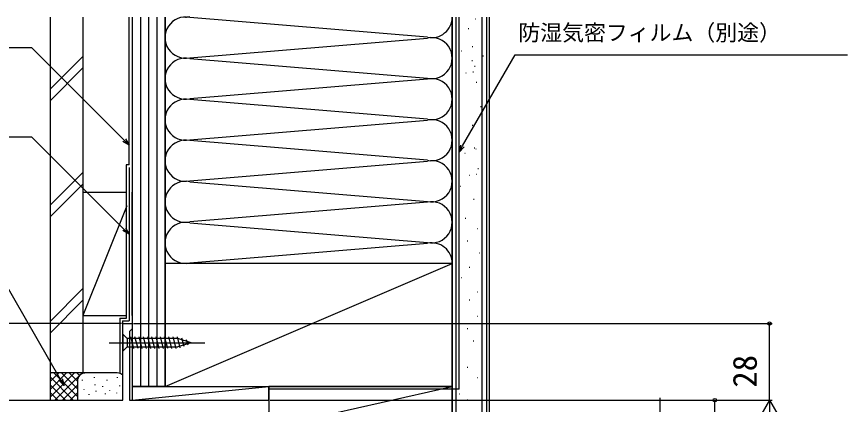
# Model space of a CAD drawing. Units: millimetres, scale not verified. Extents: x -525 to 525, y -783 to 778.
# Drawn here: x -329.2 to -25.5, y 405.8 to 547.5 of the extents above; entities that cross this region are included whole.
import ezdxf
from ezdxf.enums import TextEntityAlignment as Align

# ---------------------------------------------------------------- set-up
doc = ezdxf.new("R2010")
doc.units = ezdxf.units.MM
doc.header["$LTSCALE"] = 4
for name, color, linetype in [('0-2_YKK_11', 7, 'Continuous'), ('0-5_YKK_13', 4, 'Continuous'), ('0-7_YKK_D', 6, 'Continuous'), ('0-9_YSS_K', 3, 'Continuous'), ('0-A_YSS_KE', 3, 'Continuous')]:
    doc.layers.add(name, color=color, linetype=linetype)
doc.styles.add('ＭＳ ゴシック', font='')
doc.styles.get('ＭＳ ゴシック').set_extended_font_data('MS Gothic')

msp = doc.modelspace()

# ---------------------------------------------------------------- linework, layer by layer
at = {"layer": '0-2_YKK_11'}
msp.add_lwpolyline([(-350.999, 407.3), (-290.399, 407.3), (-290.399, 435.3), (-286.999, 435.3), (-286.999, 433.4), (-287.499, 432.9), (-287.999, 432.4), (-287.999, 407.3), (-236.999, 407.3), (-236.999, 403.058), (-237.119, 402.875), (-237.119, 402.325), (-236.999, 402.142), (-236.999, 399.5)], dxfattribs=at)
at = {"layer": '0-5_YKK_13'}
for p, q in [((-290.399, 431.4), (-290.399, 425.2)), ((-290.399, 431.4), (-288.849, 429.85)), ((-295.399, 428.3), (-260.399, 428.3)), ((-270.315, 429.85), (-288.849, 429.85)), ((-288.849, 429.85), (-288.849, 426.75)), ((-286.423, 426.2), (-287.548, 430.4)), ((-284.87, 426.2), (-285.995, 430.4)), ((-283.317, 426.2), (-284.442, 430.4)), ((-281.764, 426.2), (-282.889, 430.4)), ((-280.211, 426.2), (-281.337, 430.4)), ((-278.658, 426.2), (-279.784, 430.4)), ((-277.105, 426.2), (-278.231, 430.4)), ((-275.552, 426.2), (-276.678, 430.4)), ((-273.999, 426.2), (-275.125, 430.4)), ((-272.447, 426.2), (-273.572, 430.4)), ((-270.894, 426.2), (-272.019, 430.4)), ((-269.41, 426.458), (-270.466, 430.4)), ((-265.399, 428.3), (-270.315, 429.85)), ((-265.399, 428.3), (-270.315, 426.75)), ((-267.978, 426.91), (-268.792, 429.946)), ((-266.546, 427.361), (-267.095, 429.411)), ((-290.399, 425.2), (-288.849, 426.75)), ((-288.849, 426.75), (-270.315, 426.75))]:
    msp.add_line(p, q, dxfattribs=at)
at = {"layer": '0-7_YKK_D'}
for p, q in [((-290.899, 435.3), (-372.999, 435.3)), ((-286.499, 435.3), (-52.999, 435.3)), ((-53.999, 407.3), (-53.999, 435.3)), ((-236.499, 407.3), (-52.999, 407.3)), ((-236.499, 407.3), (-72.999, 407.3)), ((-236.499, 407.3), (-52.999, 407.3)), ((-93.999, 379.8), (-93.999, 408.127)), ((-73.999, 377.3), (-73.999, 407.3)), ((-53.999, 407.3), (-59.249, 398.207)), ((-53.999, 407.3), (-48.749, 398.207)), ((-53.999, 407.3), (-53.999, 389.113))]:
    msp.add_line(p, q, dxfattribs=at)
for points in [[(-288.149, 500.544), (-289.952, 502.347), (-323.658, 536.052), (-434.533, 536.052)], [(-167.5, 497.991), (-166.225, 500.199), (-146.999, 533.5), (-25.524, 533.5)], [(-288.149, 467.935), (-289.952, 469.738), (-323.653, 503.439), (-412.954, 503.439)], [(-289.469, 502.83), (-288.149, 500.544), (-290.435, 501.864)], [(-165.634, 499.858), (-167.5, 497.991), (-166.817, 500.541)], [(-311.924, 412.722), (-313.199, 414.93), (-347.001, 473.476), (-433.916, 473.476)], [(-289.469, 470.221), (-288.149, 467.935), (-290.435, 469.255)], [(-312.607, 415.272), (-311.924, 412.722), (-313.791, 414.588)]]:
    msp.add_lwpolyline(points, dxfattribs=at)
for centre in [(-53.999, 435.3), (-73.999, 407.3)]:
    msp.add_circle(centre, 0.637, dxfattribs=at)
at = {"layer": '0-9_YSS_K'}
for p, q in [((-286.999, 547.3), (-286.999, 412.3)), ((-283.999, 547.3), (-283.999, 412.3)), ((-280.999, 547.3), (-280.999, 412.3)), ((-277.999, 547.3), (-277.999, 412.3)), ((-274.999, 547.3), (-274.999, 457.3)), ((-274.999, 412.3), (-274.999, 547.3)), ((-274.999, 457.3), (-274.999, 547.3)), ((-179.031, 539.958), (-265.968, 547.142)), ((-169.999, 457.3), (-169.999, 547.3)), ((-168.499, 397.3), (-168.499, 547.3)), ((-158.999, 397.3), (-158.999, 547.3)), ((-156.499, 547.3), (-156.499, 397.3)), ((-161.664, 546.593), (-161.464, 546.593)), ((-164.148, 543.116), (-163.948, 543.116)), ((-265.968, 532.458), (-179.031, 539.642)), ((-166.645, 534.984), (-166.445, 534.984)), ((-162.644, 536.585), (-162.444, 536.585)), ((-316.999, 520.938), (-304.999, 532.938)), ((-265.968, 532.142), (-179.031, 524.958)), ((-158.805, 533.077), (-158.605, 533.077)), ((-316.999, 516.695), (-304.999, 528.695)), ((-162.807, 531.476), (-162.607, 531.476)), ((-161.843, 529.382), (-161.643, 529.382)), ((-165.045, 526.981), (-164.845, 526.981)), ((-162.401, 527.281), (-162.201, 527.281)), ((-179.031, 524.642), (-265.968, 517.458)), ((-161.206, 523.473), (-161.006, 523.473)), ((-169.999, 521.023), (-169.999, 457.3)), ((-179.031, 509.958), (-265.968, 517.142)), ((-159.606, 514.67), (-159.406, 514.67)), ((-265.968, 502.458), (-179.031, 509.642)), ((-162.665, 507.739), (-162.465, 507.739)), ((-179.031, 494.958), (-265.968, 502.142)), ((-161.919, 499.533), (-161.719, 499.533)), ((-161.416, 499.139), (-161.216, 499.139)), ((-165.418, 497.539), (-165.218, 497.539)), ((-265.968, 487.458), (-179.031, 494.642)), ((-316.999, 478.511), (-304.999, 490.511)), ((-163.817, 489.535), (-163.617, 489.535)), ((-161.173, 489.835), (-160.973, 489.835)), ((-160.616, 491.936), (-160.416, 491.936)), ((-316.999, 474.269), (-304.999, 486.269)), ((-265.968, 487.142), (-179.031, 479.958)), ((-304.999, 483.3), (-288.999, 483.3)), ((-304.999, 483.3), (-304.999, 438.3)), ((-286.999, 438.3), (-286.999, 483.3)), ((-167.018, 485.534), (-166.818, 485.534)), ((-162.216, 480.732), (-162.016, 480.732)), ((-288.999, 478.3), (-304.999, 438.3)), ((-179.031, 479.642), (-265.968, 472.458)), ((-265.968, 472.142), (-179.031, 464.958)), ((-165.276, 473.801), (-165.076, 473.801)), ((-160.8, 470.071), (-160.6, 470.071)), ((-164.53, 465.595), (-164.33, 465.595)), ((-265.968, 457.458), (-179.031, 464.642)), ((-160.054, 461.119), (-159.854, 461.119)), ((-274.999, 412.3), (-169.999, 457.3)), ((-163.784, 455.897), (-163.584, 455.897)), ((-166.768, 452.168), (-166.568, 452.168)), ((-304.999, 448.085), (-316.999, 436.085)), ((-160.8, 446.946), (-160.6, 446.946)), ((-316.999, 431.842), (-304.999, 443.842)), ((-163.784, 443.962), (-163.584, 443.962)), ((-167.514, 440.978), (-167.314, 440.978)), ((-304.999, 438.3), (-288.999, 438.3)), ((-160.8, 437.994), (-160.6, 437.994)), ((-164.53, 433.518), (-164.33, 433.518)), ((-162.292, 429.042), (-162.092, 429.042)), ((-167.514, 424.566), (-167.314, 424.566)), ((-164.53, 419.344), (-164.33, 419.344)), ((-303.999, 417.3), (-316.999, 417.3)), ((-316.999, 417.3), (-316.999, 407.3)), ((-316.999, 408.442), (-308.141, 417.3)), ((-316.999, 411.271), (-310.97, 417.3)), ((-316.999, 414.099), (-313.798, 417.3)), ((-316.999, 416.927), (-316.627, 417.3)), ((-315.686, 417.3), (-306.999, 408.614)), ((-315.313, 407.3), (-305.313, 417.3)), ((-312.857, 417.3), (-306.999, 411.442)), ((-310.029, 417.3), (-306.999, 414.271)), ((-307.2, 417.3), (-306.219, 416.318)), ((-304.372, 417.3), (-304.351, 417.279)), ((-292.499, 417.3), (-303.999, 417.3)), ((-316.999, 415.785), (-308.514, 407.3)), ((-306.999, 414.3), (-306.999, 407.3)), ((-305.171, 414.495), (-305.171, 414.695)), ((-300.832, 415.496), (-300.832, 415.696)), ((-296.159, 414.495), (-296.159, 414.695)), ((-292.317, 415.496), (-292.317, 415.696)), ((-286.999, 414.3), (-286.999, 410.763)), ((-160.8, 415.614), (-160.6, 415.614)), ((-316.999, 412.957), (-311.342, 407.3)), ((-316.999, 410.128), (-314.171, 407.3)), ((-312.485, 407.3), (-306.999, 412.785)), ((-304.504, 411.157), (-304.504, 411.357)), ((-300.498, 412.826), (-300.498, 413.026)), ((-300.164, 410.489), (-300.164, 410.689)), ((-297.705, 412.223), (-297.705, 412.423)), ((-295.157, 410.823), (-295.157, 411.023)), ((-291.485, 412.492), (-291.485, 412.692)), ((-286.999, 412.3), (-286.999, 407.3)), ((-286.999, 412.3), (-236.999, 412.3)), ((-286.999, 407.3), (-236.999, 412.3)), ((-274.999, 412.3), (-286.999, 412.3)), ((-236.999, 407.3), (-236.999, 412.3)), ((-236.999, 397.3), (-169.999, 412.3)), ((-309.656, 407.3), (-306.982, 409.975)), ((-302.673, 409.301), (-302.673, 409.501)), ((-296.744, 409.516), (-296.744, 409.716)), ((-292.651, 409.82), (-292.651, 410.02)), ((-286.999, 407.3), (-236.999, 407.3)), ((-167.514, 409.63), (-167.314, 409.63)), ((-164.53, 407.409), (-164.33, 407.409))]:
    msp.add_line(p, q, dxfattribs=at)
msp.add_lwpolyline([(-236.999, 397.3), (-169.999, 397.3), (-169.999, 412.3), (-236.999, 412.3)], close=True, dxfattribs=at)
for centre, radius, start, end in [((-267.499, 539.8), 7.5, 78.21649, 281.78353), ((-267.499, 554.8), 7.5, 269.9419, 281.78353), ((-177.499, 547.3), 7.5, 258.21646, 0.00002), ((-177.499, 532.3), 7.5, 258.21646, 101.78354), ((-267.499, 524.8), 7.5, 78.21649, 281.78353), ((-177.499, 517.3), 7.5, 258.21646, 101.78354), ((-267.499, 509.8), 7.5, 78.21648, 281.78353), ((-177.499, 502.3), 7.5, 258.21646, 101.78354), ((-267.499, 494.8), 7.5, 78.21649, 281.78353), ((-177.499, 487.3), 7.5, 258.21646, 101.78354), ((-267.499, 479.8), 7.5, 78.21649, 281.78353), ((-177.499, 472.3), 7.5, 258.21646, 101.78354), ((-267.499, 464.8), 7.5, 78.21649, 281.78353), ((-177.499, 457.3), 7.5, 0, 101.78354), ((-303.999, 414.3), 3, 90, 180), ((-292.499, 414.3), 3, 45.573, 90)]:
    msp.add_arc(centre, radius, start, end, dxfattribs=at)
at = {"layer": '0-A_YSS_KE'}
for p, q in [((-316.999, 547.3), (-316.999, 417.3)), ((-304.999, 547.3), (-304.999, 417.3)), ((-288.149, 493.3), (-288.149, 547.3)), ((-169.999, 547.3), (-169.999, 397.3)), ((-167.5, 411.3), (-167.5, 547.3)), ((-157.499, 547.3), (-157.499, 397.3)), ((-289.149, 493.3), (-289.149, 437.3)), ((-288.149, 493.3), (-289.149, 493.3)), ((-288.149, 492.3), (-288.149, 436.3)), ((-291.499, 437.3), (-291.499, 417.3)), ((-291.477, 437.3), (-289.127, 437.3)), ((-290.499, 436.3), (-290.499, 417.3)), ((-290.499, 436.3), (-288.149, 436.3)), ((-304.999, 417.3), (-316.999, 417.3)), ((-167.5, 411.3), (-236.999, 411.3))]:
    msp.add_line(p, q, dxfattribs=at)
msp.add_lwpolyline([(-169.999, 412.3), (-169.999, 457.3), (-274.999, 457.3), (-274.999, 412.3)], close=True, dxfattribs=at)

# ---------------------------------------------------------------- texts
at = {"layer": '0-7_YKK_D', "style": 'ＭＳ ゴシック'}
msp.add_text('防湿気密フィルム（別途）', height=5.865, dxfattribs=at).set_placement((-145.822, 536.918), align=Align.BOTTOM_LEFT)
msp.add_text('28', height=8.798, rotation=90, dxfattribs=at).set_placement((-55.999, 411.878), align=Align.BOTTOM_LEFT)

doc.saveas('drawing.dxf')
